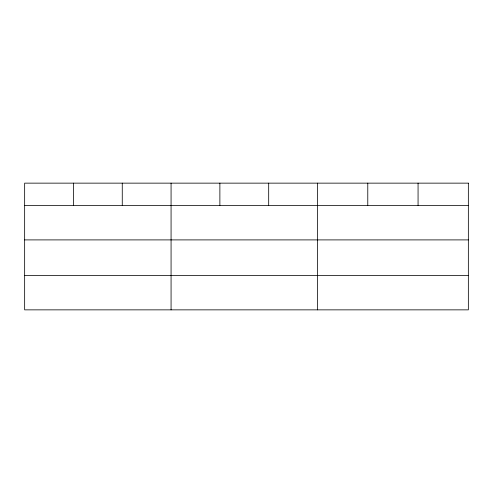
<?xml version="1.0" encoding="UTF-8"?>
<svg xmlns="http://www.w3.org/2000/svg" width="493" height="493" viewBox="0 0 493 493"><rect width="100%" height="100%" fill="white"/><g stroke="black" fill="none" stroke-linecap="round" stroke-linejoin="round"><path stroke-width="0.74" d="M24.65 205.439L468.35 205.439M24.65 239.9L468.35 239.9M24.65 275.402L468.35 275.402M418.064 183.143L418.064 205.439M367.778 183.143L367.778 205.439M317.492 183.143L317.492 309.857M268.685 183.143L268.685 205.439M219.878 183.143L219.878 205.439M171.071 183.143L171.071 309.857M122.264 183.143L122.264 205.439M73.457 183.143L73.457 205.439M468.35 183.143L24.65 183.143L24.65 309.857L468.35 309.857L468.35 183.143"/></g></svg>
